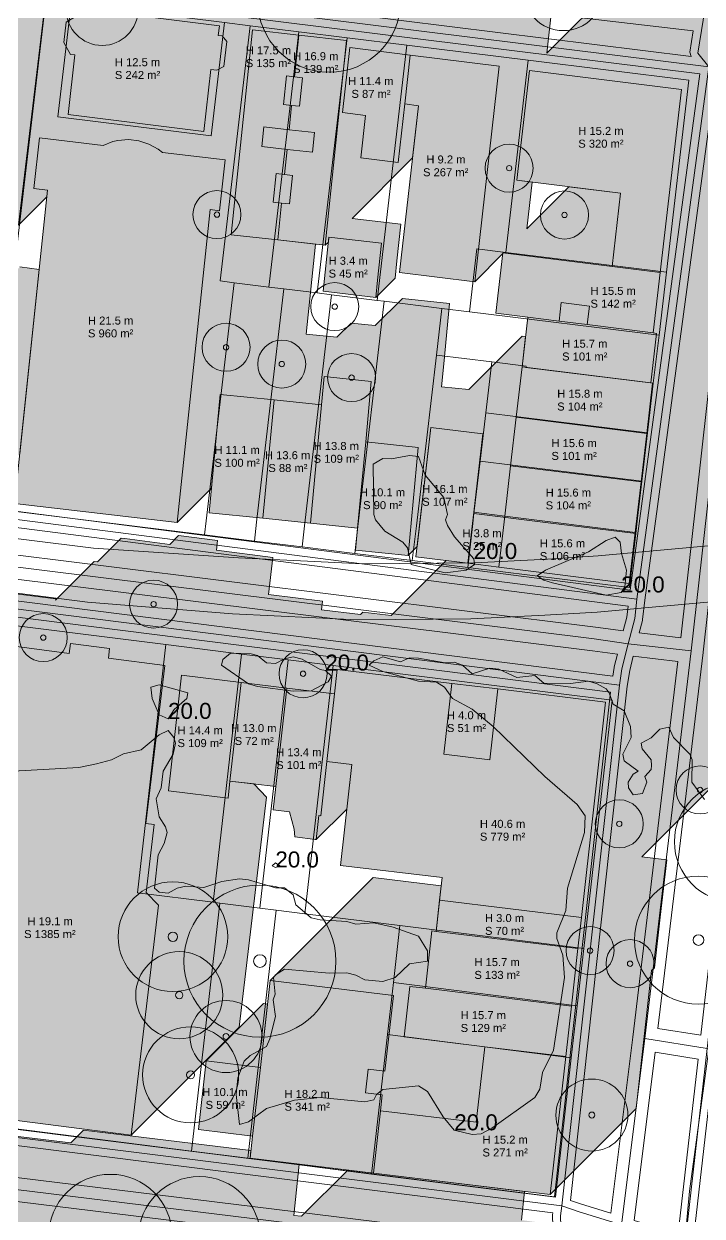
# Model space of a CAD drawing. Header units: metres. Extents: x -8 to 1190, y -11 to 1223.
# Drawn here: x 318.9 to 403.7, y 531 to 680 of the extents above; entities that cross this region are included whole.
import ezdxf

# ---------------------------------------------------------------- set-up
doc = ezdxf.new("R2010")
doc.units = ezdxf.units.M
doc.header["$MEASUREMENT"] = 0
for name, color, linetype, lineweight, true_color in [('TPX_BUILDING_AREAS_TEXT', 7, 'CONTINUOUS', 0, 0x000000), ('TPX_BUILDING_HEIGHTS_TEXT', 7, 'CONTINUOUS', 0, 0x000000), ('TPX_BUILDINGS', 7, 'CONTINUOUS', 0, 0x000000), ('TPX_BUILDINGS_HATCH', 7, 'CONTINUOUS', 0, 0xf0f0f0), ('TPX_BUILDINGS_SHADOWS_HATCH', 7, 'CONTINUOUS', 0, 0x000000), ('TPX_BUILDINGS_SHADOWS_OUTLINES', 7, 'CONTINUOUS', 0, 0x000000), ('TPX_CADASTRES', 7, 'CONTINUOUS', 0, 0x646464), ('TPX_CONTOUR_LINES_5M', 7, 'CONTINUOUS', 0, 0x969696), ('TPX_CONTOUR_LINES_5M_TEXT', 7, 'CONTINUOUS', 0, 0x000000), ('TPX_RAILWAYS_AXES', 7, 'CONTINUOUS', 0, 0x464646), ('TPX_ROADS_AXES', 7, 'CONTINUOUS', 0, 0x323232), ('TPX_ROADS_CONTOURS', 7, 'CONTINUOUS', 0, 0x646464), ('TPX_VEGETATION_TREES_INDIVIDUAL', 7, 'CONTINUOUS', 0, 0x136734)]:
    doc.layers.add(name, color=color, linetype=linetype, lineweight=lineweight, true_color=true_color)
doc.styles.add('TPX_TEXTE', font='arial.ttf')

# ---------------------------------------------------------------- blocks, each defined once
blk = doc.blocks.new('TREETR006_CR069')
at = {"layer": 'TPX_VEGETATION_TREES_INDIVIDUAL'}
for radius in [6.85, 0.583]:
    blk.add_circle((0, 0, 0.04), radius, dxfattribs=at)
blk = doc.blocks.new('TREETR003_CR030')
at = {"layer": 'TPX_VEGETATION_TREES_INDIVIDUAL'}
for radius in [3, 0.333]:
    blk.add_circle((0, 0, 0.04), radius, dxfattribs=at)
blk = doc.blocks.new('TREETR007_CR076')
at = {"layer": 'TPX_VEGETATION_TREES_INDIVIDUAL'}
for radius in [7.62, 0.667]:
    blk.add_circle((0, 0, 0.04), radius, dxfattribs=at)
blk = doc.blocks.new('TREETR004_CR045')
at = {"layer": 'TPX_VEGETATION_TREES_INDIVIDUAL'}
for radius in [4.5, 0.375]:
    blk.add_circle((0, 0, 0.04), radius, dxfattribs=at)
blk = doc.blocks.new('TREETR005_CR060')
at = {"layer": 'TPX_VEGETATION_TREES_INDIVIDUAL'}
for radius in [6, 0.5]:
    blk.add_circle((0, 0, 0.04), radius, dxfattribs=at)
blk = doc.blocks.new('TREETR008_CR095')
at = {"layer": 'TPX_VEGETATION_TREES_INDIVIDUAL'}
for radius in [9.5, 0.792]:
    blk.add_circle((0, 0, 0.04), radius, dxfattribs=at)
blk = doc.blocks.new('TREETR006_CR075')
at = {"layer": 'TPX_VEGETATION_TREES_INDIVIDUAL'}
for radius in [7.5, 0.625]:
    blk.add_circle((0, 0, 0.04), radius, dxfattribs=at)
blk = doc.blocks.new('TREETR007_CR080')
at = {"layer": 'TPX_VEGETATION_TREES_INDIVIDUAL'}
for radius in [8, 0.667]:
    blk.add_circle((0, 0, 0.04), radius, dxfattribs=at)
blk = doc.blocks.new('TREETR004_CR050')
at = {"layer": 'TPX_VEGETATION_TREES_INDIVIDUAL'}
for radius in [5, 0.417]:
    blk.add_circle((0, 0, 0.04), radius, dxfattribs=at)
blk = doc.blocks.new('TREETR005_CR054')
at = {"layer": 'TPX_VEGETATION_TREES_INDIVIDUAL'}
for radius in [5.44, 0.458]:
    blk.add_circle((0, 0, 0.04), radius, dxfattribs=at)
blk = doc.blocks.new('TREETR008_CR089')
at = {"layer": 'TPX_VEGETATION_TREES_INDIVIDUAL'}
for radius in [8.93, 0.833]:
    blk.add_circle((0, 0, 0.04), radius, dxfattribs=at)
blk = doc.blocks.new('TREETR007_CR077')
at = {"layer": 'TPX_VEGETATION_TREES_INDIVIDUAL'}
for radius in [7.72, 0.708]:
    blk.add_circle((0, 0, 0.04), radius, dxfattribs=at)

msp = doc.modelspace()

# ---------------------------------------------------------------- hatches: boundary and pattern name
at = {"layer": 'TPX_BUILDINGS_HATCH'}
for points in [[(312.31, 668.47), (310.78, 655.82), (318.25, 654.85), (321.54, 682.25), (314.08, 683.23), (313.74, 680.39), (312.31, 668.47)], [(324.19, 680.22), (323.9, 677.65), (324.75, 676.17), (325.28, 676.11), (324.43, 668.67), (341.39, 666.54), (342.28, 674.3), (343.04, 674.2), (343.91, 674.67), (344.27, 677.78), (343.68, 678.48), (343.2, 678.54), (343.34, 679.75), (325.36, 682.01), (325.22, 680.83), (324.19, 680.22)], [(347.46, 679.25), (344.8, 653.65), (350.63, 653), (351.1, 657.6), (350.07, 657.73), (350.44, 661.28), (351.47, 661.16), (351.8, 664.3), (348.64, 664.66), (348.89, 667.11), (352.06, 666.77), (352.37, 669.81), (351.34, 669.93), (351.71, 673.48), (352.74, 673.37), (353.29, 678.59), (347.46, 679.25)], [(351.1, 657.6), (350.63, 653), (356.58, 652.33), (359.24, 677.92), (353.29, 678.59), (352.74, 673.37), (353.74, 673.25), (353.37, 669.7), (352.37, 669.81), (352.06, 666.77), (355.22, 666.41), (354.96, 663.95), (351.8, 664.3), (351.47, 661.16), (352.48, 661.04), (352.1, 657.49), (351.1, 657.6)], [(359.65, 677.03), (358.73, 668.9), (361.6, 668.54), (361, 663.24), (365.67, 662.65), (366.5, 669.99), (367.19, 676.08), (359.65, 677.03)], [(368.23, 669.76), (365.86, 648.93), (375.25, 647.76), (378.32, 674.7), (367.19, 676.08), (366.5, 669.99), (368.23, 669.76)], [(382.08, 674.16), (380.5, 660.45), (393.47, 658.82), (392.41, 649.68), (398.42, 648.93), (401.08, 671.79), (382.08, 674.16)], [(321.87, 659.2), (317.75, 620.06), (338.08, 617.7), (342.2, 656.79), (343.36, 656.65), (344.05, 662.99), (336.22, 663.92), (335.69, 664.32), (334.54, 664.97), (333.28, 665.38), (331.98, 665.53), (330.67, 665.43), (330.03, 665.28), (328.81, 664.8), (320.85, 665.75), (320.16, 659.41), (321.87, 659.2)], [(357.04, 653.35), (356.3, 646.61), (362.89, 645.82), (363.12, 647.97), (363.62, 652.57), (357.04, 653.35)], [(378.78, 651.38), (377.9, 643.83), (381.88, 643.34), (385.81, 642.85), (386.07, 645.16), (389.58, 644.72), (389.31, 642.41), (397.55, 641.38), (398.42, 648.93), (392.41, 649.68), (378.78, 651.38)], [(381.88, 643.34), (381.16, 637.13), (397.26, 635.13), (397.98, 641.32), (397.55, 641.38), (389.31, 642.41), (385.81, 642.85), (381.88, 643.34)], [(381.16, 637.13), (380.44, 630.87), (396.75, 628.83), (397.48, 635.1), (397.26, 635.13), (381.16, 637.13)], [(356.09, 632.38), (354.71, 617.6), (360.62, 616.99), (361.63, 627.76), (362.33, 635.31), (356.45, 635.93), (356.09, 632.38)], [(343.46, 633.69), (342.08, 618.91), (348.79, 618.22), (350.17, 633), (343.46, 633.69)], [(350.17, 633), (348.79, 618.22), (354.71, 617.6), (356.09, 632.38), (350.17, 633)], [(380.44, 630.87), (379.73, 624.79), (396.05, 622.76), (396.75, 628.83), (380.44, 630.87)], [(369.78, 629.58), (367.9, 613.4), (374.4, 612.59), (375.14, 618.99), (376.28, 628.76), (369.78, 629.58)], [(360.62, 616.99), (360.37, 614.25), (366.94, 613.57), (368.19, 627.07), (361.63, 627.76), (360.62, 616.99)], [(379.73, 624.79), (379, 618.5), (395.32, 616.46), (396.05, 622.76), (379.73, 624.79)], [(375.14, 618.99), (374.4, 612.59), (378.26, 612.11), (379, 618.5), (375.14, 618.99)], [(379, 618.5), (378.26, 612.11), (394.57, 610.07), (395.32, 616.46), (379, 618.5)], [(310.61, 569.19), (307.66, 544.29), (319.98, 542.72), (332.31, 541.15), (335.72, 569.87), (334.18, 571.48), (335.19, 579.97), (334.17, 580.1), (336.51, 599.82), (329.47, 600.72), (329.62, 601.95), (324.73, 602.57), (324.59, 601.34), (318.01, 602.18), (317.55, 602.23), (317.16, 598.94), (314.2, 599.31), (310.61, 569.19)], [(357.73, 596.29), (356.79, 587.85), (359.88, 587.47), (358.46, 574.85), (371.18, 573.32), (370.87, 570.5), (388.58, 568.35), (391.61, 595.26), (378.12, 596.91), (377.12, 588.03), (371.39, 588.73), (372.4, 597.59), (358.08, 599.34), (357.73, 596.29)], [(338.6, 598.61), (336.97, 584.15), (344.43, 583.24), (344.66, 585.39), (346.05, 597.7), (338.6, 598.61)], [(346.05, 597.7), (344.66, 585.39), (350.39, 584.7), (351.79, 597.01), (346.05, 597.7)], [(372.4, 597.59), (371.39, 588.73), (377.12, 588.03), (378.12, 596.91), (372.4, 597.59)], [(350.39, 584.7), (350.07, 581.79), (352.11, 581.54), (352.7, 579.36), (352.79, 578.4), (355.31, 578.1), (355.44, 578.07), (355.79, 581.08), (356.02, 581.05), (356.79, 587.85), (357.73, 596.29), (351.79, 597.01), (350.39, 584.7)], [(370.87, 570.5), (370.43, 566.6), (388.14, 564.45), (388.58, 568.35), (370.87, 570.5)], [(369.89, 566.66), (369.08, 559.49), (387.33, 557.27), (388.14, 564.45), (370.43, 566.6), (369.89, 566.66)], [(347.49, 541.03), (347.18, 538.27), (362.6, 536.4), (363.48, 544.2), (363.7, 546.2), (361.61, 546.45), (361.93, 549.39), (364.03, 549.13), (365.1, 558.6), (349.68, 560.48), (348.46, 549.61), (347.49, 541.03)], [(367.16, 559.72), (366.44, 553.41), (376.52, 552.18), (386.62, 550.96), (387.33, 557.27), (369.08, 559.49), (367.16, 559.72)], [(363.48, 544.2), (362.6, 536.4), (384.67, 533.72), (386.62, 550.96), (376.52, 552.18), (375.45, 542.76), (363.48, 544.2)], [(341.7, 550.44), (340.74, 541.86), (347.49, 541.03), (348.46, 549.61), (341.7, 550.44)]]:
    msp.add_hatch(color=256, dxfattribs=at).paths.add_polyline_path(points)
at = {"layer": 'TPX_BUILDINGS_SHADOWS_HATCH'}
for points in [[(270.4, 633.81), (269.59, 632.99), (282.01, 631.27), (284.05, 630.99), (284.96, 631.82), (287.39, 631.48), (288.23, 630.44), (289.96, 630.2), (290.56, 631.24), (293.23, 630.87), (294.13, 629.82), (294.77, 634.97), (300.68, 634.19), (301.28, 639.05), (308.68, 638.07), (308.94, 640.14), (312.08, 639.72), (311.85, 637.8), (316.16, 637.23), (314.31, 622.18), (318.41, 626.28), (320.83, 649.29), (318.42, 649.62), (316.91, 648.11), (311.11, 648.88), (305.12, 642.89), (302.97, 643.17), (299.46, 639.67), (299.04, 639.73), (298.06, 638.74), (297.76, 638.78), (309.46, 650.49), (311.51, 665.7), (305.21, 666.63), (301.56, 662.98), (295.51, 663.86), (303.81, 672.17), (304.79, 680.35), (299.75, 681.01), (300.33, 685.88), (297.18, 686.29), (300.06, 689.16), (300.56, 693.5), (299.15, 693.69), (299.4, 695.83), (285.37, 697.64), (275.76, 688.02), (289.79, 686.21), (289.54, 684.07), (290.95, 683.89), (291.08, 685), (298.49, 684.04), (297.4, 674.82), (291.48, 675.59), (291.72, 677.62), (290.23, 677.81), (290.44, 679.54), (289.19, 679.71), (289, 678.15), (288.53, 674.15), (288.1, 670.53), (294.18, 669.75), (293.21, 661.56), (285.12, 662.61), (284.22, 655.02), (279.82, 655.59), (279.33, 651.88), (292.13, 650.01), (292.69, 654.11), (299, 653.18), (296.95, 637.97), (289.95, 638.99), (289.99, 639.25), (288.94, 638.2), (286.51, 638.54), (289.52, 641.55), (289.68, 642.79), (278.32, 644.46), (277.78, 640.49), (281.35, 639.97), (280.33, 632.36), (270.4, 633.81)], [(351.71, 673.48), (351.34, 669.93), (352.37, 669.81), (353.37, 669.7), (353.74, 673.25), (352.74, 673.37), (351.71, 673.48)], [(348.89, 667.11), (348.64, 664.66), (351.8, 664.3), (354.96, 663.95), (355.22, 666.41), (352.06, 666.77), (348.89, 667.11)], [(350.44, 661.28), (350.07, 657.73), (351.1, 657.6), (352.1, 657.49), (352.48, 661.04), (351.47, 661.16), (350.44, 661.28)], [(386.07, 645.16), (385.81, 642.85), (389.31, 642.41), (389.58, 644.72), (386.07, 645.16)], [(355.79, 581.08), (355.44, 578.07), (359.25, 581.88), (359.88, 587.47), (356.79, 587.85), (356.02, 581.05), (355.79, 581.08)], [(362.55, 573.35), (349.68, 560.48), (365.1, 558.6), (364.03, 549.13), (361.93, 549.39), (361.61, 546.45), (363.7, 546.2), (363.48, 544.2), (375.45, 542.76), (376.52, 552.18), (366.44, 553.41), (367.16, 559.72), (369.08, 559.49), (369.89, 566.66), (370.43, 566.6), (371.07, 572.31), (362.55, 573.35)], [(348.84, 557.58), (341.7, 550.44), (348.46, 549.61), (349.35, 557.52), (348.84, 557.58)]]:
    msp.add_hatch(color=256, dxfattribs=at).paths.add_polyline_path(points)
h = msp.add_hatch(color=256, dxfattribs=at)
h.paths.add_polyline_path([(314.63, 689.8), (306.22, 681.39), (313.74, 680.39), (314.08, 683.23), (321.54, 682.25), (318.25, 654.85), (321.79, 658.38), (321.87, 659.2), (320.16, 659.41), (320.85, 665.75), (328.81, 664.8), (330.03, 665.28), (330.67, 665.43), (331.98, 665.53), (333.28, 665.38), (334.54, 664.97), (335.69, 664.32), (336.22, 663.92), (344.05, 662.99), (343.36, 656.65), (342.2, 656.79), (338.08, 617.7), (342.36, 621.97), (343.46, 633.69), (350.17, 633), (356.09, 632.38), (356.45, 635.93), (362.33, 635.31), (361.63, 627.76), (368.19, 627.07), (366.94, 613.57), (368.05, 614.68), (369.78, 629.58), (376.28, 628.76), (375.14, 618.99), (379, 618.5), (379.73, 624.79), (380.44, 630.87), (381.16, 637.13), (381.6, 640.91), (381.17, 640.96), (374.51, 634.3), (371.12, 634.65), (371.38, 637.52), (372.08, 645.07), (366.21, 645.69), (362.82, 642.3), (359.79, 642.61), (358.02, 640.85), (354.17, 641.24), (355.35, 652.47), (350.63, 653), (344.8, 653.65), (347.46, 679.25), (353.29, 678.59), (359.24, 677.92), (356.58, 652.33), (356.97, 652.72), (357.04, 653.35), (363.62, 652.57), (363.12, 647.97), (362.89, 645.82), (365.29, 648.23), (365.52, 650.37), (366.02, 654.97), (359.94, 655.69), (367.49, 663.24), (368.23, 669.76), (366.5, 669.99), (365.67, 662.65), (361, 663.24), (361.6, 668.54), (358.73, 668.9), (359.65, 677.03), (367.19, 676.08), (378.32, 674.7), (375.25, 647.76), (378.77, 651.28), (378.78, 651.38), (392.41, 649.68), (393.47, 658.82), (387.03, 659.63), (381.77, 654.36), (382.43, 660.2), (380.5, 660.45), (382.08, 674.16), (401.08, 671.79), (398.42, 648.93), (397.55, 641.38), (397.98, 641.32), (397.26, 635.13), (397.48, 635.1), (396.75, 628.83), (396, 622.3), (395.32, 616.46), (394.57, 610.07), (378.26, 612.11), (374.4, 612.59), (371.67, 612.93), (364.8, 606.06), (361.26, 606.49), (360.98, 606.21), (356.11, 606.79), (356.24, 607.88), (349.47, 608.71), (350.02, 613.33), (342.97, 614.22), (343.12, 615.45), (338.24, 616.07), (337.13, 614.96), (331.51, 615.68), (331.05, 615.74), (328.09, 612.77), (327.7, 612.82), (322.87, 607.99), (322.89, 608.15), (317.58, 608.83), (312.85, 604.09), (318.16, 603.41), (318.01, 602.18), (324.59, 601.34), (324.73, 602.57), (329.62, 601.95), (329.47, 600.72), (336.51, 599.82), (334.17, 580.1), (335.19, 579.97), (334.18, 571.48), (335.72, 569.87), (332.31, 541.15), (345.82, 554.65), (349.22, 583.37), (347.69, 584.99), (347.69, 585.02), (344.66, 585.39), (344.43, 583.24), (336.97, 584.15), (338.6, 598.61), (346.05, 597.7), (351.79, 597.01), (357.73, 596.29), (358.08, 599.34), (372.4, 597.59), (378.12, 596.91), (391.61, 595.26), (388.58, 568.35), (388.14, 564.45), (387.33, 557.27), (386.62, 550.96), (384.67, 533.72), (395.42, 544.47), (397.36, 561.71), (397.72, 562.06), (398.43, 568.37), (399.24, 575.55), (396.15, 575.92), (417.28, 597.06), (418.06, 603.9), (416.62, 604.09), (416.64, 604.24), (416.77, 605.36), (416.35, 605.42), (416.6, 607.51), (417.24, 607.43), (417.58, 610.27), (417.61, 610.58), (429.66, 609.05), (429.26, 605.56), (430, 605.47), (429.83, 603.94), (429.28, 604.01), (429.1, 602.5), (431.08, 602.25), (431.98, 602.13), (431.65, 599.27), (430.78, 599.38), (429.97, 599.48), (429.39, 594.53), (430.26, 594.42), (431.16, 594.31), (430.81, 591.32), (429.96, 591.43), (427.55, 591.74), (427.4, 590.49), (428.39, 590.35), (428.19, 588.62), (427.49, 588.71), (427.1, 585.4), (431.2, 589.5), (431.48, 591.92), (432.29, 592.72), (432.3, 592.81), (434.84, 595.35), (435.19, 598.34), (434.3, 598.45), (433.42, 598.56), (433.71, 601.01), (433.78, 601.08), (433.82, 601.43), (435.75, 603.37), (436.09, 606.23), (435.18, 606.35), (433.2, 606.6), (433.27, 606.67), (433.37, 607.49), (434, 608.12), (434.17, 609.64), (433.43, 609.73), (433.83, 613.22), (421.78, 614.75), (418.96, 611.93), (419.64, 618.01), (418.26, 618.18), (418.57, 620.87), (418.02, 620.94), (418.27, 623.14), (418.81, 623.07), (418.93, 624.14), (406.83, 625.62), (406.04, 624.82), (406.35, 627.49), (407.08, 633.79), (407.78, 639.86), (407.92, 640), (408.65, 646.27), (408.37, 646.31), (409.08, 652.43), (408.53, 652.5), (409.38, 659.89), (409.2, 659.91), (411.83, 682.54), (392.83, 684.91), (384.27, 676.34), (384.82, 681.2), (375.06, 682.41), (375.25, 684.14), (370.66, 684.72), (371.19, 689.87), (365.62, 690.49), (365.67, 690.96), (359.84, 691.62), (352.88, 684.67), (353.11, 686.62), (352.52, 687.32), (352.04, 687.38), (352.18, 688.59), (334.19, 690.85), (330.82, 687.48), (331.37, 692.08), (323.91, 693.06), (319.95, 689.1), (314.63, 689.8)])
h.paths.add_polyline_path([(323.9, 677.65), (324.19, 680.22), (325.22, 680.83), (325.36, 682.01), (343.34, 679.75), (343.2, 678.54), (343.68, 678.48), (344.27, 677.78), (343.91, 674.67), (343.04, 674.2), (342.28, 674.3), (341.39, 666.54), (324.43, 668.67), (325.28, 676.11), (324.75, 676.17), (323.9, 677.65)], flags=16)
h = msp.add_hatch(color=256, dxfattribs=at)
h.paths.add_polyline_path([(255.18, 460.97), (250.94, 456.73), (295.57, 451.37), (295.79, 451.31), (310.45, 449.49), (310.43, 449.34), (344.02, 445.18), (343.32, 438.9), (344.26, 438.79), (346.75, 438.48), (347.47, 444.83), (372.18, 441.76), (367.25, 398.04), (365.21, 380.01), (393.82, 408.62), (393.15, 409.7), (393.7, 414.59), (394.52, 415.51), (393.94, 416.68), (394.48, 421.56), (395.45, 422.49), (394.72, 423.6), (395.27, 428.55), (396.22, 429.59), (395.51, 430.63), (396.05, 435.5), (397.06, 436.38), (396.48, 437.52), (396.64, 439.06), (398.39, 440.62), (399.94, 440.43), (401.08, 439.46), (401.83, 440.19), (407.36, 439.5), (407.9, 438.67), (408.72, 439.33), (414.31, 438.63), (414.88, 437.73), (415.79, 438.44), (421.05, 437.78), (421.92, 436.84), (422.43, 437.61), (428.19, 436.89), (428.65, 436.1), (429.61, 436.72), (434.96, 436.05), (435.65, 434.98), (436.63, 435.83), (441.87, 435.18), (442.57, 434.2), (442.28, 431.25), (443.12, 429.95), (444.82, 429.76), (446.35, 430.71), (446.64, 433.61), (447.46, 434.48), (452.46, 433.85), (453.29, 432.83), (454.56, 433.59), (459.34, 432.99), (460.27, 431.91), (459.18, 421.03), (459.25, 420.96), (459.73, 420.45), (460.14, 419.99), (461.71, 419.81), (462.68, 420.66), (463.49, 419.44), (466.85, 419.07), (468.4, 420.53), (469.37, 419.2), (470.65, 417.44), (469.3, 416.19), (468.17, 404.84), (471.23, 400.87), (473.07, 398.5), (474.28, 399.61), (486.83, 398.23), (490.48, 392.65), (489.17, 379.29), (487.94, 378.32), (491.24, 373.73), (495.8, 377.9), (497.05, 377.76), (497.91, 376.86), (498, 375.57), (503.09, 380.66), (503, 381.96), (502.14, 382.85), (500.89, 382.99), (496.34, 378.82), (493.14, 383.26), (493.41, 383.53), (494.73, 396.89), (491.08, 402.48), (478.53, 403.85), (477.31, 402.74), (475.47, 405.11), (472.41, 409.09), (532.37, 469.05), (533.49, 480.28), (534.86, 481.65), (533.58, 483.41), (532.61, 484.73), (531.05, 483.27), (527.69, 483.64), (526.89, 484.87), (525.92, 484.02), (524.34, 484.2), (523.93, 484.65), (523.45, 485.16), (475.79, 491.77), (472.25, 489.17), (446.15, 463.08), (446.4, 465.39), (446.77, 468.84), (411.53, 473.05), (411.94, 476.7), (401.1, 478), (401.71, 483.48), (387.84, 485.2), (384.94, 482.3), (385.68, 488.73), (385.56, 488.75), (380.75, 489.37), (380.93, 490.99), (380.63, 491.03), (381.26, 496.54), (381.48, 496.76), (382.24, 503.39), (389.17, 510.32), (389.95, 517.02), (390.3, 517.37), (390.96, 523.13), (390.78, 523.16), (391.48, 529.2), (390.28, 529.35), (381.08, 530.53), (381.48, 534.11), (362.6, 536.4), (359.38, 536.79), (353.59, 531.01), (352.63, 531.12), (353.33, 537.52), (347.18, 538.27), (347.29, 539.22), (326.36, 541.75), (324.79, 540.17), (303.27, 542.77), (301.54, 541.04), (301.79, 543.27), (300.77, 544.2), (272.63, 547.67), (271.72, 546.83), (258.57, 533.68), (259.48, 534.51), (287.62, 531.04), (288.63, 530.12), (287.71, 521.86), (284.43, 522.26), (283.83, 516.92), (264.98, 519.25), (264.77, 517.4), (276.51, 515.94), (276.3, 514.14), (277.86, 514.82), (282.55, 514.24), (281.8, 507.57), (282.1, 507.53), (280.38, 492.19), (277.88, 492.5), (277.83, 491.94), (279.04, 491.05), (278.92, 489.95), (278.02, 488.7), (277.98, 488.28), (278.66, 487.21), (278.51, 485.88), (277.35, 485.01), (262.63, 486.8), (261.96, 480.93), (255.03, 481.79), (253.05, 479.81), (283.37, 475.9), (284.38, 475.77), (284.72, 478.65), (286.96, 478.36), (287.34, 481.57), (286.02, 481.74), (286.75, 487.97), (286.29, 488.02), (285.4, 489.26), (285.68, 491.65), (287.19, 492.67), (287.47, 495.13), (288.33, 496.06), (288.56, 497.98), (298.97, 496.64), (298.33, 491.27), (299.43, 489.85), (299.21, 487.92), (297.82, 486.63), (297.09, 480.4), (295.72, 480.59), (295.35, 477.46), (298.58, 477.05), (298.43, 475.67), (307.87, 474.45), (308.06, 476.04), (307.15, 476.16), (307.9, 482.45), (299.22, 483.56), (300.28, 492.51), (328.33, 488.93), (328.17, 487.55), (334.52, 486.74), (333.2, 475.6), (336.78, 475.15), (337.45, 480.87), (340.95, 480.42), (341.37, 483.98), (344.94, 483.52), (344.57, 480.37), (347.48, 480), (348.98, 479.8), (348.62, 481.04), (349.15, 485.5), (355.38, 484.69), (354.85, 480.23), (353.97, 479), (355.49, 478.8), (354.9, 473.74), (362.06, 472.81), (362.44, 476.22), (370.28, 475.27), (370.91, 480.81), (355.72, 482.73), (356.61, 490.48), (365.69, 489.34), (366.54, 496.71), (367.14, 501.88), (368.34, 501.73), (369.11, 508.42), (368.1, 508.55), (368.76, 514.24), (368.77, 514.31), (369.49, 520.6), (380.16, 519.24), (381.37, 519.09), (380.64, 512.81), (379.97, 507.05), (379.2, 500.35), (378.43, 493.72), (377.75, 487.81), (376.86, 480.05), (376.99, 480.04), (374.24, 456.27), (368.17, 457.04), (360.42, 458.04), (360.52, 458.97), (353.28, 459.97), (353.19, 459.25), (345.16, 460.28), (338.68, 461.12), (338.9, 463.06), (331.82, 463.98), (325.46, 464.78), (325.24, 462.88), (297.33, 466.44), (282.14, 468.41), (272.61, 458.88), (255.18, 460.97)])
h.paths.add_polyline_path([(286.97, 508.94), (287.08, 509.93), (289.12, 528.63), (311.21, 525.96), (311.6, 525.92), (311.72, 527.11), (338.48, 523.88), (338.8, 523.84), (345.82, 522.99), (367.01, 520.44), (365.8, 509.42), (362.31, 509.84), (361.01, 508.06), (359.1, 508.29), (358.83, 505.88), (360.81, 505.65), (360.63, 503.95), (362.03, 503.78), (361.98, 503.33), (365.1, 502.96), (364.15, 494.32), (358.63, 494.98), (357.09, 493.44), (357.24, 494.74), (357.6, 495.11), (342.75, 496.9), (342.81, 497.54), (337.47, 498.19), (338.52, 507.74), (339.34, 507.65), (339.84, 512.19), (337.54, 512.46), (337.75, 514.34), (330.01, 515.28), (329.92, 515.29), (329.81, 514.27), (328.87, 505.63), (336.38, 504.72), (336.69, 504.68), (335.62, 494.83), (308.55, 498.1), (308.62, 498.71), (309.44, 506.23), (308.2, 506.38), (298.17, 507.58), (289.06, 498.48), (288.32, 498.57), (288.3, 498.6), (288.35, 499.03), (289.24, 500.27), (289.34, 501.15), (294.8, 506.62), (294.95, 507.97), (286.97, 508.94)], flags=16)
h.paths.add_polyline_path([(398.41, 452.5), (400.41, 470.97), (443.73, 465.8), (443.36, 462.35), (441.73, 447.33), (431.61, 448.54), (425.12, 442.05), (420.03, 442.68), (419.13, 441.97), (418.55, 442.87), (412.96, 443.57), (412.14, 442.92), (411.6, 443.75), (408.27, 444.16), (409.07, 451.23), (398.41, 452.5)], flags=16)
h.paths.add_polyline_path([(448.81, 446.29), (451.38, 467.9), (475.17, 464.81), (480.79, 442.12), (448.81, 446.29)], flags=16)

# ---------------------------------------------------------------- linework, layer by layer
at = {"layer": 'TPX_BUILDINGS', "elevation": 0.04}
for points in [[(312.31, 668.47), (310.78, 655.82), (318.25, 654.85), (321.54, 682.25), (314.08, 683.23), (313.74, 680.39)], [(324.19, 680.22), (323.9, 677.65), (324.75, 676.17), (325.28, 676.11), (324.43, 668.67), (341.39, 666.54), (342.28, 674.3), (343.04, 674.2), (343.91, 674.67), (344.27, 677.78), (343.68, 678.48), (343.2, 678.54), (343.34, 679.75), (325.36, 682.01), (325.22, 680.83)], [(347.46, 679.25), (344.8, 653.65), (350.63, 653), (351.1, 657.6), (350.07, 657.73), (350.44, 661.28), (351.47, 661.16), (351.8, 664.3), (348.64, 664.66), (348.89, 667.11), (352.06, 666.77), (352.37, 669.81), (351.34, 669.93), (351.71, 673.48), (352.74, 673.37), (353.29, 678.59)], [(351.1, 657.6), (350.63, 653), (356.58, 652.33), (359.24, 677.92), (353.29, 678.59), (352.74, 673.37), (353.74, 673.25), (353.37, 669.7), (352.37, 669.81), (352.06, 666.77), (355.22, 666.41), (354.96, 663.95), (351.8, 664.3), (351.47, 661.16), (352.48, 661.04), (352.1, 657.49)], [(359.65, 677.03), (358.73, 668.9), (361.6, 668.54), (361, 663.24), (365.67, 662.65), (366.5, 669.99), (367.19, 676.08)], [(368.23, 669.76), (365.86, 648.93), (375.25, 647.76), (378.32, 674.7), (367.19, 676.08), (366.5, 669.99)], [(382.08, 674.16), (380.5, 660.45), (393.47, 658.82), (392.41, 649.68), (398.42, 648.93), (401.08, 671.79)], [(321.87, 659.2), (317.75, 620.06), (338.08, 617.7), (342.2, 656.79), (343.36, 656.65), (344.05, 662.99), (336.22, 663.92), (335.69, 664.32), (334.54, 664.97), (333.28, 665.38), (331.98, 665.53), (330.67, 665.43), (330.03, 665.28), (328.81, 664.8), (320.85, 665.75), (320.16, 659.41)], [(357.04, 653.35), (356.3, 646.61), (362.89, 645.82), (363.12, 647.97), (363.62, 652.57)], [(378.78, 651.38), (377.9, 643.83), (381.88, 643.34), (385.81, 642.85), (386.07, 645.16), (389.58, 644.72), (389.31, 642.41), (397.55, 641.38), (398.42, 648.93), (392.41, 649.68)], [(381.88, 643.34), (381.16, 637.13), (397.26, 635.13), (397.98, 641.32), (397.55, 641.38), (389.31, 642.41), (385.81, 642.85)], [(381.16, 637.13), (380.44, 630.87), (396.75, 628.83), (397.48, 635.1), (397.26, 635.13)], [(356.09, 632.38), (354.71, 617.6), (360.62, 616.99), (361.63, 627.76), (362.33, 635.31), (356.45, 635.93)], [(343.46, 633.69), (342.08, 618.91), (348.79, 618.22), (350.17, 633)], [(350.17, 633), (348.79, 618.22), (354.71, 617.6), (356.09, 632.38)], [(380.44, 630.87), (379.73, 624.79), (396.05, 622.76), (396.75, 628.83)], [(369.78, 629.58), (367.9, 613.4), (374.4, 612.59), (375.14, 618.99), (376.28, 628.76)], [(360.62, 616.99), (360.37, 614.25), (366.94, 613.57), (368.19, 627.07), (361.63, 627.76)], [(379.73, 624.79), (379, 618.5), (395.32, 616.46), (396.05, 622.76)], [(375.14, 618.99), (374.4, 612.59), (378.26, 612.11), (379, 618.5)], [(379, 618.5), (378.26, 612.11), (394.57, 610.07), (395.32, 616.46)], [(310.61, 569.19), (307.66, 544.29), (319.98, 542.72), (332.31, 541.15), (335.72, 569.87), (334.18, 571.48), (335.19, 579.97), (334.17, 580.1), (336.51, 599.82), (329.47, 600.72), (329.62, 601.95), (324.73, 602.57), (324.59, 601.34), (318.01, 602.18), (317.55, 602.23), (317.16, 598.94), (314.2, 599.31)], [(357.73, 596.29), (356.79, 587.85), (359.88, 587.47), (358.46, 574.85), (371.18, 573.32), (370.87, 570.5), (388.58, 568.35), (391.61, 595.26), (378.12, 596.91), (377.12, 588.03), (371.39, 588.73), (372.4, 597.59), (358.08, 599.34)], [(338.6, 598.61), (336.97, 584.15), (344.43, 583.24), (344.66, 585.39), (346.05, 597.7)], [(346.05, 597.7), (344.66, 585.39), (350.39, 584.7), (351.79, 597.01)], [(372.4, 597.59), (371.39, 588.73), (377.12, 588.03), (378.12, 596.91)], [(350.39, 584.7), (350.07, 581.79), (352.11, 581.54), (352.7, 579.36), (352.79, 578.4), (355.31, 578.1), (355.44, 578.07), (355.79, 581.08), (356.02, 581.05), (356.79, 587.85), (357.73, 596.29), (351.79, 597.01)], [(370.87, 570.5), (370.43, 566.6), (388.14, 564.45), (388.58, 568.35)], [(369.89, 566.66), (369.08, 559.49), (387.33, 557.27), (388.14, 564.45), (370.43, 566.6)], [(347.49, 541.03), (347.18, 538.27), (362.6, 536.4), (363.48, 544.2), (363.7, 546.2), (361.61, 546.45), (361.93, 549.39), (364.03, 549.13), (365.1, 558.6), (349.68, 560.48), (348.46, 549.61)], [(367.16, 559.72), (366.44, 553.41), (376.52, 552.18), (386.62, 550.96), (387.33, 557.27), (369.08, 559.49)], [(363.48, 544.2), (362.6, 536.4), (384.67, 533.72), (386.62, 550.96), (376.52, 552.18), (375.45, 542.76)], [(341.7, 550.44), (340.74, 541.86), (347.49, 541.03), (348.46, 549.61)]]:
    msp.add_lwpolyline(points, close=True, dxfattribs=at)
at = {"layer": 'TPX_BUILDINGS_SHADOWS_OUTLINES', "elevation": 0.04}
for points in [[(392.83, 684.91), (384.27, 676.34), (384.82, 681.2)], [(321.54, 682.25), (318.25, 654.85), (321.79, 658.38), (321.87, 659.2), (320.16, 659.41), (320.85, 665.75), (328.81, 664.8), (330.03, 665.28), (330.67, 665.43), (331.98, 665.53), (333.28, 665.38), (334.54, 664.97), (335.69, 664.32), (336.22, 663.92), (344.05, 662.99), (343.36, 656.65), (342.2, 656.79), (338.08, 617.7), (342.36, 621.97), (343.46, 633.69), (350.17, 633), (356.09, 632.38), (356.45, 635.93), (362.33, 635.31), (361.63, 627.76), (368.19, 627.07), (366.94, 613.57), (368.05, 614.68), (369.78, 629.58), (376.28, 628.76), (375.14, 618.99), (379, 618.5), (379.73, 624.79), (380.44, 630.87), (381.16, 637.13), (381.6, 640.91), (381.17, 640.96), (374.51, 634.3), (371.12, 634.65), (371.38, 637.52), (372.08, 645.07), (366.21, 645.69), (362.82, 642.3), (359.79, 642.61), (358.02, 640.85), (354.17, 641.24), (355.35, 652.47), (350.63, 653), (344.8, 653.65), (347.46, 679.25), (353.29, 678.59), (359.24, 677.92), (356.58, 652.33), (356.97, 652.72), (357.04, 653.35), (363.62, 652.57), (363.12, 647.97), (362.89, 645.82), (365.29, 648.23), (365.52, 650.37), (366.02, 654.97), (359.94, 655.69), (367.49, 663.24), (368.23, 669.76), (366.5, 669.99), (365.67, 662.65), (361, 663.24), (361.6, 668.54), (358.73, 668.9), (359.65, 677.03), (367.19, 676.08), (378.32, 674.7), (375.25, 647.76), (378.77, 651.28), (378.78, 651.38), (392.41, 649.68), (393.47, 658.82), (387.03, 659.63), (381.77, 654.36), (382.43, 660.2), (380.5, 660.45), (382.08, 674.16), (401.08, 671.79), (398.42, 648.93), (397.55, 641.38), (397.98, 641.32), (397.26, 635.13), (397.48, 635.1), (396.75, 628.83), (396, 622.3), (395.32, 616.46), (394.57, 610.07), (378.26, 612.11), (374.4, 612.59), (371.67, 612.93), (364.8, 606.06), (361.26, 606.49), (360.98, 606.21), (356.11, 606.79), (356.24, 607.88), (349.47, 608.71), (350.02, 613.33), (342.97, 614.22), (343.12, 615.45), (338.24, 616.07), (337.13, 614.96), (331.51, 615.68), (331.05, 615.74), (328.09, 612.77), (327.7, 612.82), (322.87, 607.99), (322.89, 608.15), (317.58, 608.83)], [(318.41, 626.28), (320.83, 649.29), (318.42, 649.62)], [(318.01, 602.18), (324.59, 601.34), (324.73, 602.57), (329.62, 601.95), (329.47, 600.72), (336.51, 599.82), (334.17, 580.1), (335.19, 579.97), (334.18, 571.48), (335.72, 569.87), (332.31, 541.15), (345.82, 554.65), (349.22, 583.37), (347.69, 584.99), (347.69, 585.02), (344.66, 585.39), (344.43, 583.24), (336.97, 584.15), (338.6, 598.61), (346.05, 597.7), (351.79, 597.01), (357.73, 596.29), (358.08, 599.34), (372.4, 597.59), (378.12, 596.91), (391.61, 595.26), (388.58, 568.35), (388.14, 564.45), (387.33, 557.27), (386.62, 550.96), (384.67, 533.72), (395.42, 544.47), (397.36, 561.71), (397.72, 562.06), (398.43, 568.37), (399.24, 575.55), (396.15, 575.92), (417.28, 597.06)], [(381.08, 530.53), (381.48, 534.11), (362.6, 536.4), (359.38, 536.79), (353.59, 531.01), (352.63, 531.12), (353.33, 537.52), (347.18, 538.27), (347.29, 539.22), (326.36, 541.75), (324.79, 540.17), (303.27, 542.77)]]:
    msp.add_lwpolyline(points, dxfattribs=at)
for points in [[(323.9, 677.65), (324.19, 680.22), (325.22, 680.83), (325.36, 682.01), (343.34, 679.75), (343.2, 678.54), (343.68, 678.48), (344.27, 677.78), (343.91, 674.67), (343.04, 674.2), (342.28, 674.3), (341.39, 666.54), (324.43, 668.67), (325.28, 676.11), (324.75, 676.17)], [(351.71, 673.48), (351.34, 669.93), (352.37, 669.81), (353.37, 669.7), (353.74, 673.25), (352.74, 673.37)], [(348.89, 667.11), (348.64, 664.66), (351.8, 664.3), (354.96, 663.95), (355.22, 666.41), (352.06, 666.77)], [(350.44, 661.28), (350.07, 657.73), (351.1, 657.6), (352.1, 657.49), (352.48, 661.04), (351.47, 661.16)], [(386.07, 645.16), (385.81, 642.85), (389.31, 642.41), (389.58, 644.72)], [(355.79, 581.08), (355.44, 578.07), (359.25, 581.88), (359.88, 587.47), (356.79, 587.85), (356.02, 581.05)], [(362.55, 573.35), (349.68, 560.48), (365.1, 558.6), (364.03, 549.13), (361.93, 549.39), (361.61, 546.45), (363.7, 546.2), (363.48, 544.2), (375.45, 542.76), (376.52, 552.18), (366.44, 553.41), (367.16, 559.72), (369.08, 559.49), (369.89, 566.66), (370.43, 566.6), (371.07, 572.31)], [(348.84, 557.58), (341.7, 550.44), (348.46, 549.61), (349.35, 557.52)]]:
    msp.add_lwpolyline(points, close=True, dxfattribs=at)
at = {"layer": 'TPX_CADASTRES', "elevation": 0.02}
for points in [[(313.84, 683.88), (310.11, 651.99), (317.9, 651.02), (321.64, 682.92)], [(317.9, 651.02), (314.21, 619.51), (341.49, 616.14), (341.7, 617.91), (345.18, 647.65), (343.46, 647.87), (347.19, 679.75), (343.97, 680.15), (342.31, 665.99), (323.17, 668.37), (324.82, 682.52), (321.64, 682.92)], [(324.82, 682.52), (323.17, 668.37), (342.31, 665.99), (343.97, 680.15)], [(347.19, 679.75), (343.46, 647.87), (345.18, 647.65), (349.53, 647.11), (353.26, 679)], [(353.26, 679), (349.53, 647.11), (351.41, 646.88), (355.57, 646.37), (359.3, 678.25)], [(359.3, 678.25), (355.57, 646.37), (357.37, 646.14), (363.05, 645.44), (366.78, 677.32)], [(366.78, 677.32), (363.05, 645.44), (363.94, 645.33), (371.14, 644.44), (374.59, 644.01), (375.51, 651.88), (379.13, 651.43), (381.94, 675.45)], [(381.94, 675.45), (379.13, 651.43), (399.2, 648.95), (402.01, 672.96)], [(400.62, 518.42), (393.87, 448.09), (482.61, 436.92), (485.36, 436.57), (483.08, 445.1), (478.16, 464.49), (475.09, 476.31), (467.63, 505.18), (462.32, 525.88), (460.39, 540.73), (457.24, 564.9), (455.41, 578.96), (455.17, 588.25), (455.9, 603.41), (456.21, 607.04), (457.67, 624.45), (461.09, 665.04), (419.32, 670.31), (413.26, 619.81), (411.74, 607.12), (411.21, 602.65), (410, 592.3), (402.08, 534.14)], [(375.51, 651.88), (374.59, 644.01), (398.28, 641.08), (399.2, 648.95), (379.13, 651.43)], [(341.7, 617.91), (341.49, 616.14), (347.72, 615.37), (348, 617.74), (351.41, 646.88), (349.53, 647.11), (345.18, 647.65)], [(348, 617.74), (347.72, 615.37), (353.68, 614.63), (353.99, 617.28), (357.37, 646.14), (355.57, 646.37), (351.41, 646.88)], [(353.99, 617.28), (353.68, 614.63), (360.25, 613.82), (360.64, 617.18), (363.94, 645.33), (363.05, 645.44), (357.37, 646.14)], [(360.64, 617.18), (360.25, 613.82), (367.45, 612.93), (367.96, 617.26), (370.46, 638.61), (371.14, 644.44), (363.94, 645.33)], [(371.14, 644.44), (370.46, 638.61), (377.37, 637.75), (381.67, 637.22), (381.65, 637.05), (397.57, 635.08), (398.28, 641.08), (374.59, 644.01)], [(367.96, 617.26), (367.45, 612.93), (374.37, 612.07), (374.97, 617.21), (375.16, 618.81), (375.92, 625.35), (376.63, 631.4), (377.37, 637.75), (370.46, 638.61)], [(377.37, 637.75), (376.63, 631.4), (396.85, 628.89), (397.57, 635.08), (381.65, 637.05), (381.67, 637.22)], [(376.63, 631.4), (375.92, 625.35), (396.14, 622.84), (396.85, 628.89)], [(375.92, 625.35), (375.16, 618.81), (384.09, 617.71), (395.38, 616.31), (395.6, 618.23), (396.14, 622.84)], [(374.97, 617.21), (374.37, 612.07), (394.59, 609.57), (395.38, 616.31), (384.09, 617.71), (375.16, 618.81)], [(311.97, 605.51), (304.88, 543.59), (339.84, 539.15), (343.38, 570.13), (342.55, 570.24), (333.1, 571.41), (336.65, 602.43)], [(336.65, 602.43), (333.1, 571.41), (342.55, 570.24), (346.1, 601.25)], [(346.1, 601.25), (342.55, 570.24), (343.38, 570.13), (348.38, 569.51), (351.93, 600.53)], [(351.93, 600.53), (348.38, 569.51), (350.44, 569.25), (354.02, 568.81), (357.57, 599.83)], [(357.57, 599.83), (354.02, 568.81), (365.91, 567.32), (388.89, 564.46), (392.43, 595.48)], [(343.38, 570.13), (339.84, 539.15), (346.9, 538.26), (350.44, 569.25), (348.38, 569.51)], [(350.44, 569.25), (346.9, 538.26), (362.36, 536.29), (364.36, 553.73), (365.1, 560.21), (365.91, 567.32), (354.02, 568.81)], [(365.91, 567.32), (365.1, 560.21), (388.07, 557.3), (388.89, 564.46)], [(365.1, 560.21), (364.36, 553.73), (387.32, 550.81), (388.07, 557.3)], [(364.36, 553.73), (362.36, 536.29), (385.33, 533.38), (387.32, 550.81)]]:
    msp.add_lwpolyline(points, close=True, dxfattribs=at)
at = {"layer": 'TPX_CONTOUR_LINES_5M', "elevation": 0.05}
for points in [[(363.75, 625.7), (362.57, 624.98), (362.63, 618.7), (362.85, 618.01), (364.02, 616.62), (366.25, 615.22), (366.86, 614.52), (367.32, 612.43), (371.57, 611.42), (374.19, 611.74), (375.22, 612.43), (375.12, 613.13), (372.72, 615.92), (371.87, 617.31), (371.62, 618.01), (371.87, 618.71), (371.39, 620.8), (369.06, 623.59), (368.22, 625.95), (367.1, 626.05), (364.87, 625.66), (363.75, 625.7)], [(391.69, 615.43), (389.45, 614.02), (384.08, 611.74), (383.05, 611.04), (383.87, 610.5), (384.98, 610.14), (391.69, 608.6), (393.55, 608.95), (394.03, 609.64), (394.2, 611.74), (393.58, 613.83), (393.42, 615.22), (392.81, 615.86), (391.69, 615.43)], [(403.98, 583.07), (402.4, 585.24), (402.42, 588.03), (402.12, 588.73), (400.11, 590.82), (399.51, 592.12), (398.39, 591.87), (397.28, 590.8), (396.04, 590.12), (396.19, 589.43), (397.29, 588.03), (397.36, 587.34), (397.28, 586.81), (396.52, 585.94), (396.75, 585.24), (396.23, 583.85), (395.04, 583.65), (394.47, 584.55), (394.41, 585.24), (395.04, 586.24), (395.68, 586.64), (393.92, 587.91), (393.75, 588.73), (394.79, 590.82), (394.71, 592.22), (393.92, 594.18), (392.56, 595), (392.07, 596.4), (391.69, 596.89), (390.57, 597.55), (389.45, 597.85), (387.22, 597.58), (383.87, 597.61), (382.75, 598.59), (380.51, 598.32), (378.28, 599.36), (377.16, 599.47), (374.93, 598.79), (373.74, 599.88), (372.69, 600.26), (371.57, 600.16), (368.22, 600.76), (367.1, 600.79), (365.99, 600.28), (363.75, 600.91), (362.63, 600.41), (362.08, 599.88), (363.75, 599.07), (368.22, 597.88), (370.46, 597.74), (371.49, 597.1), (372.48, 595.7), (374.93, 594.38), (377.54, 592.22), (384.02, 585.94), (388.07, 582.46), (389.06, 581.06), (388.96, 578.97), (386.84, 572), (386.63, 569.21), (385.51, 566.42), (385.52, 565.73), (386.26, 563.63), (386.47, 560.85), (385.11, 551.78), (383.72, 548.99), (383.39, 546.9), (382.75, 545.87), (377.41, 542.02), (376.04, 541.31), (374.93, 541.22), (372.69, 541.75), (371.32, 543.42), (369.34, 546.58), (368.22, 547.31), (363.75, 546.84), (362.98, 546.21), (362.63, 545.57), (361.52, 545.29), (355.93, 545.86), (352.71, 545.51), (349.22, 544.48), (346.99, 542.81), (345.87, 542.47), (345.42, 546.21), (345.66, 548.3), (346.46, 550.39), (347.18, 551.09), (349.22, 552.21), (349.65, 553.18), (350.36, 555.97), (350.06, 558.06), (350.31, 558.75), (350.11, 560.85), (350.34, 561.19), (351.46, 561.88), (357.05, 561.39), (359.28, 561.41), (360.4, 561.13), (361.52, 560.55), (363.75, 560.33), (365.3, 560.85), (367.1, 562.55), (369.34, 562.87), (369.34, 564.16), (368.22, 566), (365.04, 567.12), (362.63, 567.66), (360.4, 567.5), (359.28, 567.85), (355.93, 568.04), (354.81, 568.3), (352.88, 569.91), (352.58, 571.16), (351.46, 572.04), (350.34, 572.05), (346.99, 573.03), (345.87, 573.16), (343.64, 572.84), (341.4, 572.09), (339.17, 572.27), (338.05, 571.99), (336.93, 571.36), (335.81, 571.51), (335.22, 572), (335.7, 576.18), (336.45, 577.58), (336.82, 578.97), (336.62, 579.67), (335.81, 580.93), (335.45, 583.15), (336.05, 584.55), (336.31, 586.64), (337.58, 588.73), (337.84, 590.12), (337.65, 590.82), (336.93, 591.69), (335.81, 591.18), (333.58, 589.28), (331.34, 588.78), (329.84, 588.03), (327.99, 587.52), (325.76, 587.07), (314.58, 586.45)], [(344.75, 601.36), (343.77, 600.58), (343.61, 599.88), (346.99, 597.52), (348.11, 597.19), (352.58, 596.6), (354.81, 596.64), (356.92, 597.79), (357.36, 598.49), (356.59, 599.19), (355.93, 599.31), (353.69, 600.62), (352.58, 600.91), (351.46, 600.64), (350.34, 600.06), (349.22, 600.14), (348.11, 601.06), (347.31, 601.28), (344.75, 601.36)], [(335.81, 597.39), (334.79, 597.1), (334.94, 595.7), (335.81, 593.65), (336.93, 593.15), (337.68, 594.31), (339.27, 595.7), (339.38, 596.4), (335.81, 597.39)], [(350.34, 575.15), (349.95, 574.79), (350.34, 574.59), (350.89, 574.79), (350.34, 575.15)]]:
    msp.add_lwpolyline(points, dxfattribs=at)
at = {"layer": 'TPX_RAILWAYS_AXES', "elevation": 0.03}
for points in [[(801.65, 602.4), (776.79, 621.19), (749.36, 635.86), (720.04, 646.06), (689.53, 651.53), (658.58, 652.14), (627.95, 647.88), (607.35, 644.7), (585.44, 641.04), (543.52, 633.59), (499.67, 625.76), (485.72, 623.44), (472.87, 621.57), (458.89, 619.74), (390.67, 613.53), (384.34, 613.12), (375.24, 612.66), (361.21, 612.54), (345.75, 613.28), (327.62, 614.48), (115.91, 640.81), (20.84, 652.81), (0, 656.19)], [(0, 650.09), (20.04, 646.84), (115.21, 634.82), (326.88, 607.72), (345, 606.29), (360.6, 605.54), (374.77, 605.64), (384.03, 606.1), (390.56, 606.48), (459.01, 612.7), (473.24, 614.54), (486.39, 616.43), (586.62, 634.12), (609.17, 637.9), (629.54, 641.04), (659.27, 645.27), (689.31, 644.81), (718.96, 639.66), (747.48, 629.94), (774.21, 615.9), (798.51, 597.87)]]:
    msp.add_lwpolyline(points, dxfattribs=at)
at = {"layer": 'TPX_ROADS_AXES', "elevation": 0.03}
for points in [[(404.52, 684.79), (411.34, 686.5), (416.51, 687.79), (417.95, 685.62), (419.33, 683.39), (419.17, 678.61), (419, 673.54), (417.61, 672.43), (416.22, 671.08), (410.19, 672.17), (406.09, 672.9), (404.52, 674.61), (273.91, 690.87), (272.16, 690.66)], [(368.48, 377.9), (376.01, 443.73), (376.12, 446.13), (376.45, 449.16), (376.96, 453.91), (377.1, 454.99), (385.94, 520.03), (386.27, 522.48), (386.15, 525.98), (385.98, 531.07), (386.12, 532.3), (393.33, 597.37), (393.65, 599.41), (394.44, 602.55), (395.24, 605.7), (395.52, 608.1), (404.52, 674.61), (403.13, 676.31), (403.81, 680.47), (404.52, 684.79)], [(411.06, 679.56), (410.19, 672.17), (408.95, 660.78), (402.32, 601.64)], [(460.31, 666.03), (417.61, 672.43), (416.73, 659.86), (411.53, 615), (408.23, 586.15), (407.07, 576.06), (404.31, 551.99), (401.53, 527.71), (399.98, 513.77), (396.85, 499.29), (393.78, 473.89), (390.59, 447.41), (381.97, 381)], [(395.52, 608.1), (266.81, 624.65), (265.17, 625.28), (261.56, 625.6), (256.35, 626.06)], [(260.84, 619.22), (266.17, 618.55), (390.17, 603.14), (394.44, 602.55), (402.32, 601.64)], [(256.12, 614.7), (260.26, 614.11), (263.45, 613.65), (265.78, 613.49), (393.33, 597.37)], [(402.32, 601.64), (396.49, 553.22), (393.61, 529.94), (393.1, 525.01)], [(386.12, 532.3), (257.89, 548.4), (256.37, 548.88), (252.97, 549.28), (248.55, 549.82), (246.96, 549.85), (181.67, 556.57)], [(443.4, 547.39), (404.31, 551.99), (396.49, 553.22)], [(393.1, 525.01), (386.15, 525.98), (260.83, 541.37), (257.74, 541.74), (252.2, 542.43)], [(386.12, 532.3), (388.3, 531.58), (393.61, 529.94), (399.88, 528.02), (401.53, 527.71), (403.58, 527.46)]]:
    msp.add_lwpolyline(points, dxfattribs=at)
at = {"layer": 'TPX_ROADS_CONTOURS', "elevation": 0.03}
for points in [[(275.43, 691.69), (275.62, 692.05), (275.72, 692.43), (275.82, 693.9), (402.57, 679.1), (402.14, 676.47), (402.29, 675.9)], [(267.91, 625.52), (274.79, 689.75), (403.39, 673.75), (394.66, 609.22)], [(395.82, 603.9), (396.21, 605.45), (396.23, 605.58), (396.51, 607.97), (405.22, 672.37), (405.36, 672.23), (405.91, 671.92), (408.6, 671.44), (407.46, 660.95), (401, 603.3)], [(398.15, 554.48), (403.81, 601.46), (403.81, 601.47), (410.27, 659.12), (413.51, 658.76), (415.56, 658.5), (410.54, 615.12), (407.23, 586.26), (406.08, 576.17), (403.5, 553.64)], [(267.32, 619.92), (267.68, 623.4), (267.69, 623.53), (394.41, 607.23), (394.26, 605.88), (393.82, 604.15), (390.35, 604.63)], [(266.81, 614.37), (266.83, 615.14), (267.01, 616.94), (389.97, 601.66), (393.08, 601.23), (392.68, 599.65), (392.66, 599.56), (392.49, 598.49)], [(259.01, 549.26), (266.65, 612.37), (392.23, 596.51), (385.23, 533.42)], [(387.2, 533), (394.32, 597.24), (394.63, 599.21), (395.07, 600.97), (400.65, 600.32), (395, 553.4), (392.28, 531.4), (388.61, 532.53)], [(395.19, 530.5), (397.79, 551.5), (403.16, 550.66), (400.66, 528.89), (400.12, 529)], [(258.94, 543.11), (259.37, 546.33), (259.35, 546.71), (259.22, 547.22), (385.01, 531.43), (384.98, 531.19), (384.98, 531.04), (385.09, 527.62), (261.01, 542.86)], [(258.24, 537.96), (258.33, 538.65), (258.53, 540.14), (260.64, 539.88), (385.2, 524.59), (385.27, 522.53), (385.08, 521.15)]]:
    msp.add_lwpolyline(points, close=True, dxfattribs=at)
msp.add_lwpolyline([(402.64, 528.58), (405.14, 550.38), (443.22, 545.9), (444.32, 546.21), (444.89, 547.21), (444.57, 548.32), (443.57, 548.88), (405.48, 553.37), (407.95, 574.94), (409.34, 574.76), (417.17, 573.76), (458.03, 568.53), (461.73, 527.52)], dxfattribs=at)

# ---------------------------------------------------------------- block references
at = {"layer": 'TPX_VEGETATION_TREES_INDIVIDUAL'}
for name, p in [('TREETR008_CR089', (357.07, 682.87, 0.04)), ('TREETR004_CR050', (386.32, 684.15, 0.04)), ('TREETR004_CR045', (328.69, 681.79, 0.04)), ('TREETR003_CR030', (379.55, 661.96, 0.04)), ('TREETR003_CR030', (343.04, 656.16, 0.04)), ('TREETR003_CR030', (386.47, 656.11, 0.04)), ('TREETR003_CR030', (357.76, 644.66, 0.04)), ('TREETR003_CR030', (344.18, 639.58, 0.04)), ('TREETR003_CR030', (351.14, 637.48, 0.04)), ('TREETR003_CR030', (359.86, 635.79, 0.04)), ('TREETR003_CR030', (335.12, 607.49, 0.04)), ('TREETR003_CR030', (321.33, 603.31, 0.04)), ('TREETR003_CR030', (353.8, 598.79, 0.04)), ('TREETR003_CR030', (403.41, 584.28, 0.04)), ('TREETR006_CR075', (407.71, 577.81, 0.04)), ('TREETR003_CR030', (393.32, 580.04, 0.04)), ('TREETR006_CR069', (337.53, 565.94, 0.04)), ('TREETR008_CR095', (348.41, 562.89, 0.04)), ('TREETR007_CR080', (403.21, 565.52, 0.04)), ('TREETR003_CR030', (389.67, 564.2, 0.04)), ('TREETR003_CR030', (394.67, 562.57, 0.04)), ('TREETR005_CR054', (338.33, 558.64, 0.04)), ('TREETR004_CR045', (344.17, 553.47, 0.04)), ('TREETR005_CR060', (339.75, 548.68, 0.04)), ('TREETR004_CR045', (389.89, 543.66, 0.04)), ('TREETR007_CR077', (329.72, 528.53, 0.04)), ('TREETR007_CR076', (340.85, 528.35, 0.04))]:
    msp.add_blockref(name, p, dxfattribs=at)

# ---------------------------------------------------------------- texts
at = {"layer": 'TPX_BUILDING_AREAS_TEXT', "style": 'TPX_TEXTE'}
for s, p in [('S 135 m²', (346.64, 674.58, 0.05)), ('S 139 m²', (352.55, 673.85, 0.05)), ('S 242 m²', (330.28, 673.1, 0.05)), ('S 87 m²', (359.85, 670.74, 0.05)), ('S 320 m²', (388.19, 664.52, 0.05)), ('S 267 m²', (368.79, 660.95, 0.05)), ('S 45 m²', (356.99, 648.29, 0.05)), ('S 142 m²', (389.72, 644.53, 0.05)), ('S 960 m²', (326.92, 640.82, 0.05)), ('S 101 m²', (386.17, 637.93, 0.05)), ('S 104 m²', (385.56, 631.68, 0.05)), ('S 100 m²', (342.72, 624.65, 0.05)), ('S 109 m²', (355.12, 625.15, 0.05)), ('S 101 m²', (384.84, 625.51, 0.05)), ('S 88 m²', (349.46, 624, 0.05)), ('S 90 m²', (361.3, 619.36, 0.05)), ('S 107 m²', (368.69, 619.78, 0.05)), ('S 104 m²', (384.12, 619.33, 0.05)), ('S 25 m²', (373.72, 614.25, 0.05)), ('S 106 m²', (383.38, 612.99, 0.05)), ('S 51 m²', (371.78, 591.51, 0.05)), ('S 109 m²', (338.11, 589.63, 0.05)), ('S 72 m²', (345.25, 589.9, 0.05)), ('S 101 m²', (350.44, 586.89, 0.05)), ('S 779 m²', (375.9, 577.94, 0.05)), ('S 1385 m²', (318.94, 565.77, 0.05)), ('S 70 m²', (376.53, 566.17, 0.05)), ('S 133 m²', (375.21, 560.67, 0.05)), ('S 129 m²', (373.49, 554.04, 0.05)), ('S 59 m²', (341.62, 544.43, 0.05)), ('S 341 m²', (351.48, 544.2, 0.05)), ('S 271 m²', (376.22, 538.48, 0.05))]:
    msp.add_text(s, height=1, dxfattribs=at).set_placement(p)
at = {"layer": 'TPX_BUILDING_HEIGHTS_TEXT', "style": 'TPX_TEXTE'}
for s, p in [('H 17.5 m', (346.64, 676.18, 0.05)), ('H 16.9 m', (352.55, 675.45, 0.05)), ('H 12.5 m', (330.28, 674.7, 0.05)), ('H 11.4 m', (359.43, 672.34, 0.05)), ('H 15.2 m', (388.19, 666.12, 0.05)), ('H 9.2 m', (369.21, 662.55, 0.05)), ('H 3.4 m', (356.99, 649.89, 0.05)), ('H 15.5 m', (389.72, 646.13, 0.05)), ('H 21.5 m', (326.92, 642.42, 0.05)), ('H 15.7 m', (386.17, 639.53, 0.05)), ('H 15.8 m', (385.56, 633.28, 0.05)), ('H 11.1 m', (342.72, 626.25, 0.05)), ('H 13.8 m', (355.12, 626.75, 0.05)), ('H 15.6 m', (384.84, 627.11, 0.05)), ('H 13.6 m', (349.04, 625.6, 0.05)), ('H 10.1 m', (360.88, 620.96, 0.05)), ('H 16.1 m', (368.69, 621.38, 0.05)), ('H 15.6 m', (384.12, 620.93, 0.05)), ('H 3.8 m', (373.72, 615.85, 0.05)), ('H 15.6 m', (383.38, 614.59, 0.05)), ('H 4.0 m', (371.78, 593.11, 0.05)), ('H 14.4 m', (338.11, 591.23, 0.05)), ('H 13.0 m', (344.82, 591.5, 0.05)), ('H 13.4 m', (350.44, 588.49, 0.05)), ('H 40.6 m', (375.9, 579.54, 0.05)), ('H 19.1 m', (319.36, 567.37, 0.05)), ('H 3.0 m', (376.53, 567.77, 0.05)), ('H 15.7 m', (375.21, 562.27, 0.05)), ('H 15.7 m', (373.49, 555.64, 0.05)), ('H 10.1 m', (341.2, 546.03, 0.05)), ('H 18.2 m', (351.48, 545.8, 0.05)), ('H 15.2 m', (376.22, 540.08, 0.05))]:
    msp.add_text(s, height=1, dxfattribs=at).set_placement(p)
at = {"layer": 'TPX_CONTOUR_LINES_5M_TEXT', "style": 'TPX_TEXTE'}
for p in [(375.12, 613.13, 0.05), (393.55, 608.95, 0.05), (356.59, 599.19, 0.05), (336.93, 593.15, 0.05), (350.34, 574.59, 0.05), (372.69, 541.75, 0.05)]:
    msp.add_text('20.0', height=2, dxfattribs=at).set_placement(p)

doc.saveas('drawing.dxf')
